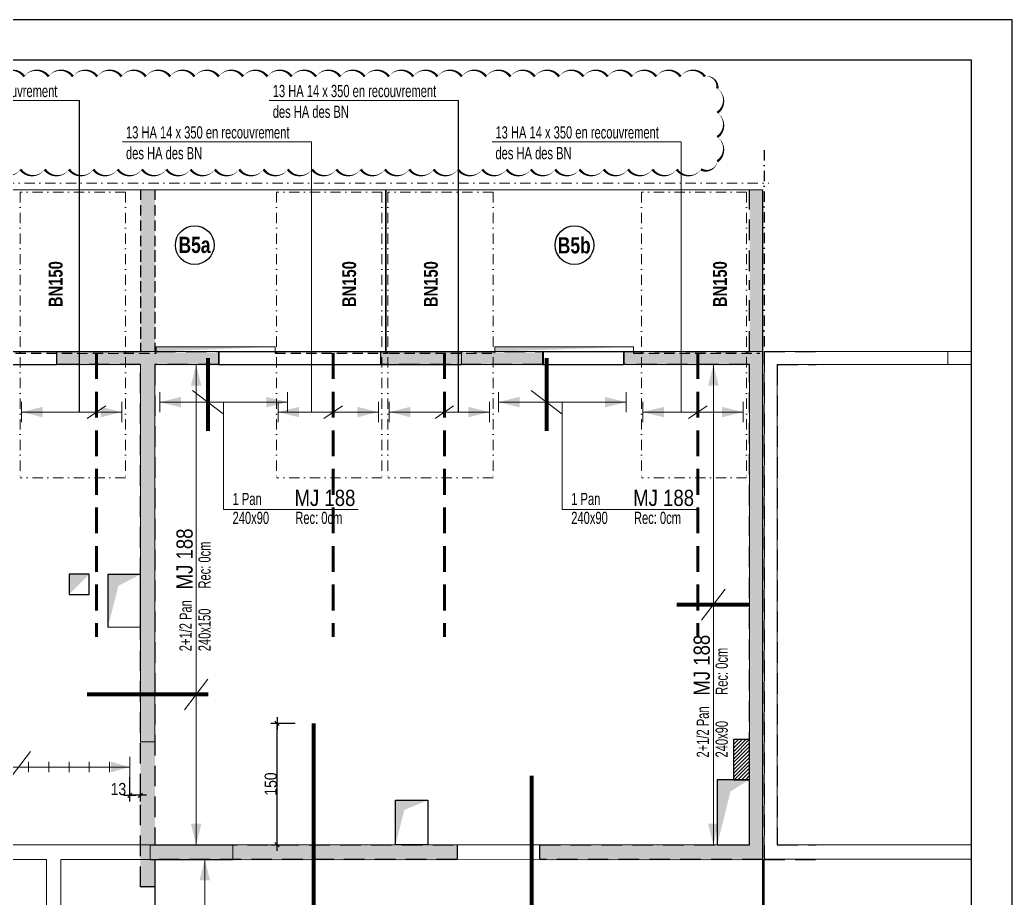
# Model space of a CAD drawing. Header units: millimetres. Extents: x 12821 to 19311, y -3644 to -409.
# Drawn here: x 18086 to 19311, y -1494 to -409 of the extents above; entities that cross this region are included whole.
import ezdxf
from ezdxf.enums import TextEntityAlignment as Align

# ---------------------------------------------------------------- set-up
doc = ezdxf.new("R2010")
doc.units = ezdxf.units.MM
for name, pattern in [('CACHE', [9.525, 6.35, -3.175]), ('CACHEX2', [19.05, 12.7, -6.35]), ('TIRETPT2', [12.7, 6.35, -3.175, 0, -3.175]), ('TIRETPTX2', [50.8, 25.4, -12.7, 0, -12.7])]:
    doc.linetypes.add(name, pattern=pattern)
for name, color, linetype in [('01-Cad  2', 1, 'Continuous'), ('01_ARMA_INF', 50, 'Continuous'), ('01_cote_gen', 4, 'Continuous'), ('01_linteaux', 2, 'Continuous'), ('01_murs_sup', 2, 'CACHEX2'), ('01_resv', 32, 'Continuous'), ('01_texte', 230, 'Continuous'), ('AA_COTES', 2, 'Continuous')]:
    doc.layers.add(name, color=color, linetype=linetype)
doc.layers.add('01_murs_coup', color=5, linetype='Continuous', lineweight=60)
doc.layers.add('01_tram_axes', color=2, linetype='TIRETPTX2', lineweight=9)
doc.styles.add('impact', font='impact.ttf')
doc.styles.add('PATIO', font='ARIALN.TTF')
doc.styles.add('STYLE2', font='ARIALN.TTF')
doc.dimstyles.new('JB50', dxfattribs={"dimscale": 0.1, "dimtxt": 150, "dimasz": 15, "dimexe": 0.1, "dimexo": 0.1, "dimgap": 0.09, "dimtad": 1, "dimdec": 1, "dimdsep": 46, "dimtxsty": 'STYLE2', "dimblk1": 'BOND_G', "dimblk2": 'BOND_D', "dimsah": 1, "dimcen": 1.5, "dimdle": 0.01, "dimse1": 1, "dimse2": 1, "dimclrd": 4, "dimclre": 2, "dimclrt": 6, "dimazin": 2, "dimtfac": 2.333333, "dimtdec": 1, "dimtix": 1, "dimtmove": 2, "dimatfit": 3, "dimldrblk": 'BOND_G', "dimfxl": 1, "dimtolj": 1, "dimtzin": 0, "dimarcsym": 0})

# ---------------------------------------------------------------- blocks, each defined once
blk = doc.blocks.new('BOND_G')
at = {"layer": 'AA_COTES', "color": 0}
for p, q in [((0, -5), (0, 15)), ((5, 0), (-5, 0)), ((1.77, 1.77), (-1.77, -1.77))]:
    blk.add_line(p, q, dxfattribs=at)
blk = doc.blocks.new('BOND_D')
at = {"layer": 'AA_COTES', "color": 0}
for p, q in [((5, 0), (-5, 0)), ((-1.77, -1.77), (1.77, 1.77)), ((0, 5), (0, -15))]:
    blk.add_line(p, q, dxfattribs=at)
blk = doc.blocks.new('*D1596')
at = {"layer": '01_cote_gen', "color": 4, "lineweight": -2, "transparency": 16777216}
blk.add_line((18403.4, -1426.6), (18403.4, -1279.6), dxfattribs=at)
at = {"layer": 'Defpoints', "color": 0, "transparency": 16777216}
for p in [(18403.4, -1278.1), (18448.4, -1278.1), (18448.4, -1428.1)]:
    blk.add_point(p, dxfattribs=at)
at = {"layer": '01_cote_gen', "color": 4, "lineweight": -2, "transparency": 16777216, "xscale": 1.5, "yscale": 1.5, "zscale": 1.5}
for name, p, rotation in [('BOND_D', (18403.4, -1278.1), 90), ('BOND_G', (18403.4, -1428.1), 270)]:
    blk.add_blockref(name, p, dxfattribs=dict(at, rotation=rotation))
at = {"layer": '01_cote_gen', "color": 6, "transparency": 16777216, "insert": (18395.7, -1353.1), "char_height": 15, "attachment_point": 5, "rotation": 90, "style": 'STYLE2'}
blk.add_mtext('\\A1;150', dxfattribs=at)
blk = doc.blocks.new('*D1600')
at = {"layer": '01_cote_gen', "color": 4, "lineweight": -2, "transparency": 16777216}
blk.add_line((18233.2, -1367), (18223.2, -1367), dxfattribs=at)
at = {"layer": 'Defpoints', "color": 0, "transparency": 16777216}
for p in [(18234.7, -1301.2), (18221.7, -1344.6), (18221.7, -1367)]:
    blk.add_point(p, dxfattribs=at)
at = {"layer": '01_cote_gen', "color": 4, "lineweight": -2, "transparency": 16777216, "xscale": 1.5, "yscale": 1.5, "zscale": 1.5, "rotation": 180}
blk.add_blockref('BOND_D', (18221.7, -1367), dxfattribs=at)
at = {"layer": '01_cote_gen', "color": 4, "lineweight": -2, "transparency": 16777216, "xscale": 1.5, "yscale": 1.5, "zscale": 1.5}
blk.add_blockref('BOND_G', (18234.7, -1367), dxfattribs=at)
at = {"layer": '01_cote_gen', "color": 6, "transparency": 16777216, "insert": (18207.6, -1359.4), "char_height": 15, "attachment_point": 5, "style": 'STYLE2'}
blk.add_mtext('\\A1;13', dxfattribs=at)

msp = doc.modelspace()

# ---------------------------------------------------------------- hatches: boundary and pattern name
at = {"layer": '01_murs_sup'}
h = msp.add_hatch(dxfattribs=at)
h.set_pattern_fill('DASH', color=256, scale=2.5, angle=135)
h.set_pattern_definition([(135, (163.401, 21785.503), (-11.2253202, 9e-16), [7.9375, -7.9375])])
h.paths.add_polyline_path([(18731.68, -820.17), (18531.68, -820.17), (18531.68, -836.17), (18731.68, -836.17)])
h.paths.add_polyline_path([(18646.68, -1610.16), (18661.68, -1610.16), (18661.68, -1592.16), (18563.68, -1592.16), (18563.68, -1610.16), (18626.68, -1610.16), (18626.68, -1773.16), (18401.68, -1773.16), (18401.68, -1610.16), (18461.68, -1610.16), (18461.68, -1592.16), (18381.68, -1592.16), (18381.68, -2013.15), (18607.64, -2013.15), (18607.64, -2178.15), (18382.68, -2178.15), (18382.68, -2362.15), (18400.68, -2362.15), (18400.68, -2198.15), (18627.64, -2198.15), (18627.64, -1970.16), (18986.68, -1970.16), (18986.68, -2243.17), (19002.68, -2243.17), (19002.68, -1592.16), (18763.68, -1592.16), (18763.68, -1610.16), (18986.68, -1610.16), (18986.68, -1950.16), (18646.68, -1950.16)])
h.paths.add_polyline_path([(18626.68, -1793.16), (18626.68, -1883.16), (18401.68, -1883.16), (18401.68, -1793.16)], flags=16)
h.paths.add_polyline_path([(18626.68, -1903.16), (18626.68, -1950.16), (18607.64, -1950.16), (18607.64, -1993.15), (18401.68, -1993.15), (18401.68, -1903.16)], flags=16)
h.paths.add_polyline_path([(18400.68, -2464.15), (18382.68, -2464.15), (18382.68, -2664.18), (18377.68, -2664.18), (18377.68, -2682.18), (18382.68, -2682.18), (18382.68, -3073.16), (18151.68, -3073.16), (18151.68, -3091.16), (18382.68, -3091.16), (18382.68, -3249.17), (18622.68, -3249.17), (18622.68, -3513.17), (17997.68, -3513.17), (17997.68, -3233.17), (17959.68, -3233.17), (17959.68, -3249.17), (17981.68, -3249.17), (17981.68, -3513.17), (17920.68, -3513.17), (17920.68, -3529.17), (18700.68, -3529.17), (18700.68, -3513.17), (18638.68, -3513.17), (18638.68, -3249.17), (18656.68, -3249.17), (18656.68, -3233.17), (18400.68, -3233.17)])
h.paths.add_polyline_path([(19002.68, -2343.17), (18986.68, -2343.17), (18986.68, -2587.17), (19002.68, -2587.17)])
h.paths.add_polyline_path([(19002.68, -2687.17), (18986.68, -2687.17), (18986.68, -2887.17), (19002.68, -2887.17)])
h.paths.add_polyline_path([(19002.68, -2987.17), (18986.68, -2987.17), (18986.68, -3233.17), (18956.68, -3233.17), (18956.68, -3249.17), (19002.68, -3249.17)])
h.paths.add_polyline_path([(18275.68, -2664.18), (18252.68, -2664.18), (18252.68, -2173.17), (18234.68, -2173.17), (18234.71, -2459.18), (17634.71, -2459.18), (17634.68, -2397.17), (17618.68, -2397.17), (17618.68, -2787.2), (17634.68, -2787.2), (17634.71, -2477.18), (18234.71, -2477.18), (18234.68, -2682.18), (18275.68, -2682.18)])
h.paths.add_polyline_path([(17634.68, -1892.17), (17618.68, -1892.17), (17618.68, -2197.17), (17634.68, -2197.17)])
h.paths.add_polyline_path([(18252.68, -1583.18), (18234.68, -1583.18), (18234.68, -1647.17), (17634.68, -1647.17), (17634.68, -1392.17), (17618.68, -1392.17), (17618.68, -1792.17), (17634.68, -1792.17), (17634.68, -1665.17), (18234.68, -1665.17), (18234.68, -2071.17), (18252.68, -2071.17)])
h.paths.add_polyline_path([(17634.68, -1192.17), (17618.68, -1192.17), (17618.68, -1292.17), (17634.68, -1292.17)])
h.paths.add_polyline_path([(17634.68, -836.17), (17731.68, -836.17), (17731.68, -820.17), (17618.68, -820.17), (17618.68, -1092.17), (17634.68, -1092.17)])
h.paths.add_polyline_path([(18031.68, -820.17), (17931.68, -820.17), (17931.68, -836.17), (18031.68, -836.17)])
h.paths.add_polyline_path([(17634.68, -2788.17), (17618.68, -2788.17), (17618.68, -2993.17), (17634.68, -2993.17)])
h.paths.add_polyline_path([(17634.66, -2992.2), (17634.66, -3092.2), (17618.68, -3092.2), (17618.68, -3249.17), (17659.68, -3249.17), (17659.68, -3233.17), (17634.68, -3233.17), (17634.68, -2992.2)])
h.paths.add_polyline_path([(18252.68, -620.15), (18252.68, -619.18), (18234.68, -619.18), (18234.68, -820.17), (18131.68, -820.17), (18131.68, -836.17), (18234.68, -836.17), (18234.68, -1481.18), (18252.68, -1481.18), (18252.68, -1447.18), (18625.68, -1447.18), (18625.68, -1429.15), (18252.68, -1429.18), (18252.68, -836.17), (18331.68, -836.17), (18331.68, -820.17), (18252.68, -820.17), (18252.68, -620.15)])
h.paths.add_polyline_path([(19002.68, -620.15), (19002.68, -619.18), (18986.68, -619.18), (18986.68, -820.17), (18831.68, -820.17), (18831.68, -836.17), (18986.68, -836.17), (18986.68, -1429.17), (18727.68, -1429.17), (18727.68, -1447.17), (19002.68, -1447.16), (19002.68, -620.15)])
h.paths.add_polyline_path([(18986.68, -643.85), (18986.68, -643.85), (18986.68, -620.15), (18986.68, -620.15)], flags=16)
h = msp.add_hatch(dxfattribs=at)
h.set_pattern_fill('DASH', color=256, scale=2.5, angle=135)
h.set_pattern_definition([(135, (163.401, 21785.503), (-11.2253202, 9e-16), [7.9375, -7.9375])])
h.paths.add_polyline_path([(18731.68, -820.17), (18531.68, -820.17), (18531.68, -836.17), (18731.68, -836.17)])
h.paths.add_polyline_path([(18646.68, -1610.16), (18661.68, -1610.16), (18661.68, -1592.16), (18563.68, -1592.16), (18563.68, -1610.16), (18626.68, -1610.16), (18626.68, -1773.16), (18401.68, -1773.16), (18401.68, -1610.16), (18461.68, -1610.16), (18461.68, -1592.16), (18381.68, -1592.16), (18381.68, -2013.15), (18607.64, -2013.15), (18607.64, -2178.15), (18382.68, -2178.15), (18382.68, -2362.15), (18400.68, -2362.15), (18400.68, -2198.15), (18627.64, -2198.15), (18627.64, -1970.16), (18986.68, -1970.16), (18986.68, -2243.17), (19002.68, -2243.17), (19002.68, -1592.16), (18763.68, -1592.16), (18763.68, -1610.16), (18986.68, -1610.16), (18986.68, -1950.16), (18646.68, -1950.16)])
h.paths.add_polyline_path([(18626.68, -1793.16), (18626.68, -1883.16), (18401.68, -1883.16), (18401.68, -1793.16)], flags=16)
h.paths.add_polyline_path([(18626.68, -1903.16), (18626.68, -1950.16), (18607.64, -1950.16), (18607.64, -1993.15), (18401.68, -1993.15), (18401.68, -1903.16)], flags=16)
h.paths.add_polyline_path([(18400.68, -2464.15), (18382.68, -2464.15), (18382.68, -2664.18), (18377.68, -2664.18), (18377.68, -2682.18), (18382.68, -2682.18), (18382.68, -3073.16), (18151.68, -3073.16), (18151.68, -3091.16), (18382.68, -3091.16), (18382.68, -3249.17), (18622.68, -3249.17), (18622.68, -3513.17), (17997.68, -3513.17), (17997.68, -3233.17), (17959.68, -3233.17), (17959.68, -3249.17), (17981.68, -3249.17), (17981.68, -3513.17), (17920.68, -3513.17), (17920.68, -3529.17), (18700.68, -3529.17), (18700.68, -3513.17), (18638.68, -3513.17), (18638.68, -3249.17), (18656.68, -3249.17), (18656.68, -3233.17), (18400.68, -3233.17)])
h.paths.add_polyline_path([(19002.68, -2343.17), (18986.68, -2343.17), (18986.68, -2587.17), (19002.68, -2587.17)])
h.paths.add_polyline_path([(19002.68, -2687.17), (18986.68, -2687.17), (18986.68, -2887.17), (19002.68, -2887.17)])
h.paths.add_polyline_path([(19002.68, -2987.17), (18986.68, -2987.17), (18986.68, -3233.17), (18956.68, -3233.17), (18956.68, -3249.17), (19002.68, -3249.17)])
h.paths.add_polyline_path([(18275.68, -2664.18), (18252.68, -2664.18), (18252.68, -2173.17), (18234.68, -2173.17), (18234.71, -2459.18), (17634.71, -2459.18), (17634.68, -2397.17), (17618.68, -2397.17), (17618.68, -2787.2), (17634.68, -2787.2), (17634.71, -2477.18), (18234.71, -2477.18), (18234.68, -2682.18), (18275.68, -2682.18)])
h.paths.add_polyline_path([(17634.68, -1892.17), (17618.68, -1892.17), (17618.68, -2197.17), (17634.68, -2197.17)])
h.paths.add_polyline_path([(18252.68, -1583.18), (18234.68, -1583.18), (18234.68, -1647.17), (17634.68, -1647.17), (17634.68, -1392.17), (17618.68, -1392.17), (17618.68, -1792.17), (17634.68, -1792.17), (17634.68, -1665.17), (18234.68, -1665.17), (18234.68, -2071.17), (18252.68, -2071.17)])
h.paths.add_polyline_path([(17634.68, -1192.17), (17618.68, -1192.17), (17618.68, -1292.17), (17634.68, -1292.17)])
h.paths.add_polyline_path([(17634.68, -836.17), (17731.68, -836.17), (17731.68, -820.17), (17618.68, -820.17), (17618.68, -1092.17), (17634.68, -1092.17)])
h.paths.add_polyline_path([(18031.68, -820.17), (17931.68, -820.17), (17931.68, -836.17), (18031.68, -836.17)])
h.paths.add_polyline_path([(17634.68, -2788.17), (17618.68, -2788.17), (17618.68, -2993.17), (17634.68, -2993.17)])
h.paths.add_polyline_path([(17634.66, -2992.2), (17634.66, -3092.2), (17618.68, -3092.2), (17618.68, -3249.17), (17659.68, -3249.17), (17659.68, -3233.17), (17634.68, -3233.17), (17634.68, -2992.2)])
h.paths.add_polyline_path([(18252.68, -693.85), (18234.68, -693.85), (18234.68, -820.17), (18131.68, -820.17), (18131.68, -836.17), (18234.68, -836.17), (18234.68, -1481.18), (18252.68, -1481.18), (18252.68, -1447.18), (18625.68, -1447.18), (18625.68, -1429.15), (18252.68, -1429.18), (18252.68, -836.17), (18331.68, -836.17), (18331.68, -820.17), (18252.68, -820.17), (18252.68, -620.15), (18252.68, -620.15)])
h.paths.add_polyline_path([(18986.68, -643.85), (19002.68, -643.85), (19002.68, -693.85), (18986.68, -693.85)])
h.paths.add_polyline_path([(19002.68, -620.15), (19002.68, -643.85), (18986.68, -643.85), (18986.68, -620.15), (18986.68, -620.15), (18986.68, -820.17), (18831.68, -820.17), (18831.68, -836.17), (18986.68, -836.17), (18986.68, -1429.17), (18727.68, -1429.17), (18727.68, -1447.17), (19002.68, -1447.16), (19002.68, -620.15)])

# ---------------------------------------------------------------- linework, layer by layer
at = {"layer": '01-Cad  2'}
for p, q in [((19310.7, -409.44), (12820.7, -409.44)), ((19310.7, -3643.85), (19310.7, -409.44)), ((19260.7, -459.44), (12870.7, -459.44)), ((19260.7, -3593.85), (19260.7, -459.44))]:
    msp.add_line(p, q, dxfattribs=at)
at = {"layer": '01_ARMA_INF', "linetype": 'CACHE', "lineweight": 0, "ltscale": 4, "const_width": 5, "flags": 128}
for points in [[(18318.06, -827.04), (18318.06, -917.04)], [(18736.06, -827.04), (18736.06, -917.04)], [(18896.68, -1131.7), (18986.68, -1131.7)], [(18168.68, -1242.5), (18318.68, -1242.5)], [(18448.42, -1728.13), (18448.42, -1278.13)], [(18717.68, -1742.64), (18717.68, -1342.64)]]:
    msp.add_lwpolyline(points, dxfattribs=at)
at = {"layer": '01_cote_gen', "color": 2, "linetype": 'TIRETPT2', "ltscale": 2}
msp.add_line((19004.68, -570.44), (19004.68, -817.18), dxfattribs=at)
at = {"layer": '01_linteaux', "lineweight": 0}
for p, q in [((18077.16, -619.18), (18537.16, -619.18)), ((18537.16, -619.18), (18537.16, -821.15)), ((18538.16, -619.18), (18538.16, -821.15)), ((18538.16, -619.18), (19002.68, -619.18)), ((18254.16, -813.18), (18254.16, -821.18)), ((18254.16, -813.18), (18401.16, -813.18)), ((18401.16, -813.18), (18401.16, -821.18)), ((18672.16, -813.18), (18843.16, -813.18)), ((18672.16, -813.18), (18672.16, -821.18)), ((18843.16, -821.18), (18843.16, -813.18)), ((19231.23, -819.18), (19260.7, -819.18)), ((19231.23, -835.18), (19260.7, -835.18))]:
    msp.add_line(p, q, dxfattribs=at)
at = {"layer": '01_linteaux'}
for p, q in [((19002.68, -619.18), (19002.68, -819.18)), ((18031.13, -819.18), (18131.13, -819.18)), ((18331.13, -819.18), (18631.13, -819.18)), ((18731.18, -819.18), (18831.18, -819.18)), ((18031.13, -835.18), (18131.13, -835.18)), ((18331.13, -835.18), (18631.13, -835.18)), ((18731.18, -835.18), (18831.18, -835.18)), ((18246.68, -1428.15), (18348.68, -1428.14)), ((18246.68, -1446.15), (18348.68, -1446.14)), ((18252.68, -1446.21), (18252.68, -1591.17)), ((19002.68, -1446.1), (19002.68, -1591.17)), ((19004.68, -1576.21), (19004.68, -1446.1))]:
    msp.add_line(p, q, dxfattribs=at)
at = {"layer": '01_linteaux', "lineweight": 0}
for points in [[(18254.16, -819.2), (18254.16, -813.18), (18401.16, -813.18)], [(18672.16, -819.18), (18672.16, -813.18), (18843.16, -813.18)]]:
    msp.add_solid(points, dxfattribs=at)
at = {"layer": '01_murs_coup', "linetype": 'Continuous', "lineweight": 18}
for p, q in [((18331.13, -819.18), (18131.13, -819.18)), ((18131.13, -819.18), (18131.13, -835.18)), ((18331.13, -819.18), (18331.13, -835.18)), ((18731.18, -819.18), (18631.13, -819.18)), ((18631.13, -819.18), (18631.13, -835.18)), ((18731.18, -819.18), (18731.18, -835.18)), ((19002.68, -819.18), (18831.18, -819.18)), ((18831.18, -819.18), (18831.18, -835.18)), ((19002.68, -1446.1), (19002.68, -819.18)), ((19004.68, -819.18), (19004.68, -1446.1)), ((19231.23, -819.18), (19004.68, -819.18)), ((19231.23, -819.18), (19231.23, -835.18)), ((18234.68, -835.18), (18131.13, -835.18)), ((18234.68, -835.18), (18234.68, -1301.18)), ((18331.13, -835.18), (18252.68, -835.18)), ((18252.68, -1301.18), (18252.68, -835.18)), ((18731.18, -835.18), (18631.13, -835.18)), ((18986.68, -835.18), (18831.18, -835.18)), ((18986.68, -1428.1), (18986.68, -835.18)), ((19020.68, -835.18), (19020.68, -1428.1)), ((19231.23, -835.18), (19020.68, -835.18)), ((18234.68, -1301.18), (18252.68, -1301.18)), ((17634.68, -1428.19), (18246.68, -1428.15)), ((18246.68, -1428.15), (18246.68, -1446.15)), ((18348.68, -1428.14), (18986.68, -1428.1)), ((18348.68, -1446.14), (18348.68, -1428.14)), ((19020.68, -1428.1), (19260.7, -1428.1)), ((17615.16, -1446.19), (18118.68, -1446.16)), ((18118.68, -1446.16), (18118.68, -1609.17)), ((18136.68, -1446.16), (18246.68, -1446.15)), ((18136.68, -1446.16), (18136.68, -1591.17)), ((19002.68, -1446.1), (18348.68, -1446.14)), ((19004.68, -1446.1), (19260.7, -1446.1))]:
    msp.add_line(p, q, dxfattribs=at)
at = {"layer": '01_murs_coup', "linetype": 'CACHE', "ltscale": 5}
for p, q in [((18180.58, -821.18), (18180.58, -1171.18)), ((18472.75, -821.18), (18472.75, -1171.18)), ((18609.93, -821.18), (18609.93, -1171.18)), ((18922.86, -821.18), (18922.86, -1171.18))]:
    msp.add_line(p, q, dxfattribs=at)
at = {"layer": '01_murs_sup'}
for p, q in [((18234.68, -619.18), (18234.68, -819.18)), ((18252.68, -619.18), (18252.68, -819.18)), ((18234.68, -693.85), (18234.68, -819.18)), ((18252.68, -693.85), (18252.68, -819.18)), ((18080.68, -821.18), (18254.16, -821.18)), ((18080.68, -821.18), (18254.16, -821.18)), ((18401.16, -821.18), (18537.16, -821.18)), ((18401.16, -821.18), (18537.16, -821.18)), ((18538.16, -821.18), (18540.68, -821.18)), ((18538.16, -821.18), (18540.68, -821.18)), ((18541.68, -821.18), (18672.16, -821.18)), ((18541.68, -821.18), (18672.16, -821.18)), ((18843.16, -821.18), (18999.16, -821.18)), ((18843.16, -821.18), (18999.16, -821.18))]:
    msp.add_line(p, q, dxfattribs=at)
at = {"layer": '01_murs_sup', "ltscale": 2}
for p, q in [((18986.68, -719.68), (18986.68, -619.18)), ((19002.68, -619.18), (19002.68, -1446.18)), ((19002.68, -693.85), (19002.68, -1446.18)), ((18986.68, -819.2), (18986.68, -730.91)), ((18131.68, -819.2), (18234.68, -819.2)), ((18131.68, -835.2), (18131.68, -819.2)), ((18131.68, -819.2), (18234.68, -819.2)), ((18131.68, -835.2), (18131.68, -819.2)), ((18252.68, -819.2), (18331.68, -819.2)), ((18252.68, -819.2), (18331.68, -819.2)), ((18331.68, -819.2), (18331.68, -835.2)), ((18331.68, -819.2), (18331.68, -835.2)), ((18531.68, -819.2), (18731.68, -819.2)), ((18531.68, -835.2), (18531.68, -819.2)), ((18531.68, -819.2), (18731.68, -819.2)), ((18531.68, -835.2), (18531.68, -819.2)), ((18731.68, -819.2), (18731.68, -835.2)), ((18731.68, -819.2), (18731.68, -835.2)), ((18831.68, -835.2), (18831.68, -819.2)), ((18831.68, -819.2), (18986.68, -819.2)), ((18831.68, -835.2), (18831.68, -819.2)), ((18831.68, -819.2), (18986.68, -819.2)), ((19004.68, -819.2), (19004.68, -1446.2)), ((19004.68, -819.2), (19068.6, -819.2)), ((19004.68, -819.2), (19004.68, -1446.2)), ((19004.68, -819.2), (19068.6, -819.2)), ((18234.68, -835.2), (18131.68, -835.2)), ((18234.68, -835.2), (18131.68, -835.2)), ((18234.68, -1480.21), (18234.68, -835.2)), ((18234.68, -1480.21), (18234.68, -835.2)), ((18331.68, -835.2), (18252.68, -835.2)), ((18252.68, -835.2), (18252.68, -1428.2)), ((18331.68, -835.2), (18252.68, -835.2)), ((18252.68, -835.2), (18252.68, -1428.2)), ((18731.68, -835.2), (18531.68, -835.2)), ((18731.68, -835.2), (18531.68, -835.2)), ((18986.68, -835.2), (18831.68, -835.2)), ((18986.68, -835.2), (18831.68, -835.2)), ((18986.68, -1428.2), (18986.68, -835.2)), ((18986.68, -1428.2), (18986.68, -835.2)), ((19020.68, -835.2), (19020.68, -1428.2)), ((19020.68, -835.2), (19068.6, -835.2)), ((19020.68, -835.2), (19020.68, -1428.2)), ((19020.68, -835.2), (19068.6, -835.2)), ((18252.68, -1428.2), (18625.68, -1428.18)), ((18252.68, -1428.2), (18625.68, -1428.18)), ((18625.68, -1428.21), (18625.68, -1446.21)), ((18625.68, -1428.21), (18625.68, -1446.21)), ((18727.68, -1446.2), (18727.68, -1428.2)), ((18727.68, -1428.2), (18986.68, -1428.2)), ((18727.68, -1446.2), (18727.68, -1428.2)), ((18727.68, -1428.2), (18986.68, -1428.2)), ((19020.68, -1428.2), (19068.6, -1428.2)), ((19020.68, -1428.2), (19068.6, -1428.2)), ((18252.68, -1446.21), (18252.68, -1480.21)), ((18625.68, -1446.21), (18252.68, -1446.21)), ((18252.68, -1446.21), (18252.68, -1480.21)), ((18625.68, -1446.21), (18252.68, -1446.21)), ((19002.68, -1446.18), (18727.68, -1446.2)), ((19002.68, -1446.18), (18727.68, -1446.2)), ((19004.68, -1446.2), (19068.6, -1446.2)), ((19004.68, -1446.2), (19068.6, -1446.2)), ((18252.68, -1480.21), (18234.68, -1480.21)), ((18252.68, -1480.21), (18234.68, -1480.21))]:
    msp.add_line(p, q, dxfattribs=at)
at = {"layer": '01_resv'}
for p, q in [((18171.69, -1094.15), (18146.69, -1094.15)), ((18146.69, -1094.15), (18146.69, -1119.15)), ((18171.69, -1119.15), (18171.69, -1094.15)), ((18234.95, -1094.24), (18194.65, -1094.24)), ((18194.65, -1094.24), (18194.65, -1159.24)), ((18234.68, -1159.14), (18234.95, -1094.24)), ((18146.69, -1119.15), (18146.69, -1119.15)), ((18146.69, -1119.15), (18159.19, -1119.15)), ((18146.69, -1119.15), (18171.69, -1119.15)), ((18159.19, -1119.15), (18171.69, -1119.15)), ((18194.65, -1159.24), (18234.68, -1159.14)), ((18986.7, -1298.14), (18966.7, -1298.14)), ((18966.7, -1298.14), (18966.7, -1348.14)), ((18986.68, -1348.14), (18986.7, -1298.14)), ((18986.68, -1348.14), (18946.66, -1348.14)), ((18946.66, -1348.14), (18946.66, -1428.1)), ((18986.68, -1348.14), (18946.66, -1348.14)), ((18966.7, -1348.14), (18986.68, -1348.15)), ((18986.64, -1428.1), (18986.68, -1348.14)), ((18549.64, -1373.08), (18589.64, -1373.08)), ((18549.64, -1428.14), (18549.64, -1373.08)), ((18589.64, -1373.08), (18589.64, -1428.11)), ((18589.64, -1428.11), (18549.64, -1428.14)), ((18946.66, -1428.1), (18986.64, -1428.1))]:
    msp.add_line(p, q, dxfattribs=at)
at = {"layer": '01_resv', "linetype": 'Continuous'}
for p, q in [((18966.7, -1299.76), (18968.33, -1298.14)), ((18966.7, -1304.25), (18972.82, -1298.14)), ((18966.7, -1308.74), (18977.31, -1298.14)), ((18966.7, -1313.23), (18981.8, -1298.14)), ((18966.7, -1317.72), (18986.29, -1298.14)), ((18966.7, -1322.21), (18986.7, -1302.21)), ((18966.7, -1326.7), (18986.7, -1306.71)), ((18966.7, -1331.19), (18986.7, -1311.2)), ((18966.7, -1335.68), (18986.7, -1315.69)), ((18966.7, -1340.17), (18986.69, -1320.18)), ((18966.7, -1344.66), (18986.69, -1324.68)), ((18967.72, -1348.14), (18986.69, -1329.17)), ((18972.21, -1348.14), (18986.69, -1333.66)), ((18976.69, -1348.14), (18986.68, -1338.15)), ((18981.18, -1348.15), (18986.68, -1342.65)), ((18985.67, -1348.15), (18986.68, -1347.14))]:
    msp.add_line(p, q, dxfattribs=at)
at = {"layer": '01_resv'}
for points in [[(18146.69, -1119.15), (18146.69, -1094.15), (18171.69, -1094.15)], [(18194.65, -1159.24), (18194.65, -1094.24), (18207.6, -1108.42)], [(18194.65, -1094.24), (18234.95, -1094.24), (18207.6, -1108.42)], [(18946.66, -1428.1), (18946.66, -1348.14), (18963.23, -1362.05)], [(18946.66, -1348.14), (18985.67, -1348.15), (18963.23, -1362.05)], [(18549.64, -1428.14), (18549.64, -1373.08), (18560.45, -1385.14)], [(18549.64, -1373.08), (18589.64, -1373.08), (18560.45, -1385.14)]]:
    msp.add_solid(points, dxfattribs=at)
at = {"layer": '01_texte', "ltscale": 5}
for p, q in [((17926.33, -508.49), (18159.7, -509.1)), ((18159.7, -893.82), (18159.7, -509.1)), ((18393.84, -508.49), (18627.21, -509.1)), ((18627.21, -893.82), (18627.21, -509.1)), ((18212.72, -559.59), (18446.09, -560.19)), ((18668.72, -559.59), (18902.08, -560.19))]:
    msp.add_line(p, q, dxfattribs=at)
at = {"layer": '01_texte', "linetype": 'Continuous', "lineweight": 0}
for p, q in [((18446.09, -893.82), (18446.09, -560.19)), ((18902.08, -893.82), (18902.08, -560.19)), ((18291.07, -835.2), (18316.03, -835.2)), ((18303.55, -1428.2), (18303.55, -835.2)), ((18929.41, -835.2), (18954.37, -835.2)), ((18941.89, -1428.11), (18941.89, -835.2)), ((18258.57, -869.05), (18258.57, -894.01)), ((18299.02, -867.03), (18337.09, -896.03)), ((18416.26, -869.05), (18416.26, -894.01)), ((18676.57, -869.05), (18676.57, -894.01)), ((18717.02, -867.03), (18755.09, -896.03)), ((18834.26, -869.05), (18834.26, -894.01)), ((18087.9, -881.34), (18087.9, -906.3)), ((18211.83, -881.34), (18211.83, -906.3)), ((18258.57, -881.53), (18416.26, -881.53)), ((18337.41, -881.53), (18337.41, -1014.09)), ((18404.58, -881.34), (18404.58, -906.3)), ((18528.51, -881.34), (18528.51, -906.3)), ((18541.76, -881.34), (18541.76, -906.3)), ((18665.69, -881.34), (18665.69, -906.3)), ((18676.57, -881.53), (18834.26, -881.53)), ((18755.41, -881.53), (18755.41, -1014.09)), ((18854.69, -881.34), (18854.69, -906.3)), ((18978.62, -881.34), (18978.62, -906.3)), ((18087.9, -893.82), (18211.83, -893.82)), ((18169.12, -901.57), (18192.03, -886.07)), ((18404.58, -893.82), (18528.51, -893.82)), ((18461.3, -901.57), (18484.21, -886.07)), ((18541.76, -893.82), (18665.69, -893.82)), ((18598.47, -901.57), (18621.38, -886.07)), ((18854.69, -893.82), (18978.62, -893.82)), ((18911.41, -901.57), (18934.32, -886.07)), ((18337.41, -1014.09), (18503.69, -1014.09)), ((18755.41, -1014.09), (18921.69, -1014.09)), ((18927.38, -1150.74), (18956.39, -1112.67)), ((18289.04, -1261.54), (18318.05, -1223.47)), ((18070.06, -1351.12), (18099.07, -1313.05)), ((18221.65, -1319.61), (18221.65, -1344.57)), ((17646.63, -1332.09), (18221.65, -1332.09)), ((18096.65, -1325.85), (18096.65, -1338.33)), ((18121.65, -1325.85), (18121.65, -1338.33)), ((18146.65, -1325.85), (18146.65, -1338.33)), ((18171.65, -1325.85), (18171.65, -1338.33)), ((18196.65, -1325.85), (18196.65, -1338.33)), ((18291.07, -1428.2), (18316.03, -1428.2)), ((18929.41, -1428.11), (18954.37, -1428.11)), ((18301.7, -1446.15), (18326.66, -1446.15)), ((18314.18, -3388.18), (18314.18, -1446.15))]:
    msp.add_line(p, q, dxfattribs=at)
msp.add_lwpolyline([(18061.46, -479.48, 0, 3, -0.5205671), (18091.46, -479.48, 0, 3, -0.5205671), (18121.46, -479.48, 0, 3, -0.5205671), (18151.46, -479.48, 0, 3, -0.5205671), (18181.46, -479.48, 0, 3, -0.5205671), (18211.46, -479.48, 0, 3, -0.5205671), (18241.46, -479.48, 0, 3, -0.5205671), (18271.46, -479.48, 0, 3, -0.5205671), (18301.46, -479.48, 0, 3, -0.5205671), (18331.46, -479.48, 0, 3, -0.5205671), (18361.46, -479.48, 0, 3, -0.5205671), (18391.46, -479.48, 0, 3, -0.5205671), (18421.46, -479.48, 0, 3, -0.5205671), (18451.46, -479.48, 0, 3, -0.5205671), (18481.46, -479.48, 0, 3, -0.5205671), (18511.46, -479.48, 0, 3, -0.5205671), (18541.46, -479.48, 0, 3, -0.5205671), (18571.46, -479.48, 0, 3, -0.5205671), (18601.46, -479.48, 0, 3, -0.5205671), (18631.46, -479.48, 0, 3, -0.5205671), (18661.46, -479.48, 0, 3, -0.5205671), (18691.46, -479.48, 0, 3, -0.5205671), (18721.46, -479.48, 0, 3, -0.5205671), (18751.46, -479.48, 0, 3, -0.5205671), (18781.46, -479.48, 0, 3, -0.5205671), (18811.46, -479.48, 0, 3, -0.5205671), (18841.46, -479.48, 0, 3, -0.5205671), (18871.46, -479.48, 0, 3, -0.5205671), (18901.46, -479.48, 0, 3, -0.5205671), (18931.46, -479.48, 0, 3, -0.5205671), (18946.75, -494.19, 0, 3, -0.5205671), (18946.75, -524.19, 0, 3, -0.5205671), (18946.75, -554.19, 0, 3, -0.5205671), (18946.75, -584.19, 0, 3, -0.5205671), (18926.67, -594.1, 0, 3, -0.5205671), (18896.67, -594.1, 0, 3, -0.5205671), (18866.67, -594.1, 0, 3, -0.5205671), (18836.67, -594.1, 0, 3, -0.5205671), (18806.67, -594.1, 0, 3, -0.5205671), (18776.67, -594.1, 0, 3, -0.5205671), (18746.67, -594.1, 0, 3, -0.5205671), (18716.67, -594.1, 0, 3, -0.5205671), (18686.67, -594.1, 0, 3, -0.5205671), (18656.67, -594.1, 0, 3, -0.5205671), (18626.67, -594.1, 0, 3, -0.5205671), (18596.67, -594.1, 0, 3, -0.5205671), (18566.67, -594.1, 0, 3, -0.5205671), (18536.67, -594.1, 0, 3, -0.5205671), (18506.67, -594.1, 0, 3, -0.5205671), (18476.67, -594.1, 0, 3, -0.5205671), (18446.67, -594.1, 0, 3, -0.5205671), (18416.67, -594.1, 0, 3, -0.5205671), (18386.67, -594.1, 0, 3, -0.5205671), (18356.67, -594.1, 0, 3, -0.5205671), (18326.67, -594.1, 0, 3, -0.5205671), (18296.67, -594.1, 0, 3, -0.5205671), (18266.67, -594.1, 0, 3, -0.5205671), (18236.67, -594.1, 0, 3, -0.5205671), (18206.67, -594.1, 0, 3, -0.5205671), (18176.67, -594.1, 0, 3, -0.5205671), (18146.67, -594.1, 0, 3, -0.5205671), (18116.67, -594.1, 0, 3, -0.5205671), (18086.67, -594.1, 0, 3, -0.5205671), (18056.67, -594.1, 0, 3, -0.5205671)], format="xyseb", dxfattribs=at)
at = {"layer": '01_texte'}
for centre in [(18301.8, -687.63), (18770.47, -687.63)]:
    msp.add_circle(centre, 23.93, dxfattribs=at)
at = {"layer": '01_texte', "linetype": 'Continuous', "lineweight": 0}
for points in [[(18303.55, -835.2), (18297.09, -861.3), (18303.55, -861.3)], [(18303.55, -835.2), (18310.01, -861.3), (18303.55, -861.3)], [(18941.89, -835.2), (18935.43, -861.3), (18941.89, -861.3)], [(18941.89, -835.2), (18948.35, -861.3), (18941.89, -861.3)], [(18258.57, -881.53), (18284.66, -875.07), (18284.66, -881.53)], [(18258.57, -881.53), (18284.66, -887.99), (18284.66, -881.53)], [(18416.26, -881.53), (18390.16, -875.07), (18390.16, -881.53)], [(18416.26, -881.53), (18390.16, -887.99), (18390.16, -881.53)], [(18676.57, -881.53), (18702.66, -875.07), (18702.66, -881.53)], [(18676.57, -881.53), (18702.66, -887.99), (18702.66, -881.53)], [(18834.26, -881.53), (18808.16, -875.07), (18808.16, -881.53)], [(18834.26, -881.53), (18808.16, -887.99), (18808.16, -881.53)], [(18087.9, -893.82), (18114, -887.36), (18114, -893.82)], [(18087.9, -893.82), (18114, -900.28), (18114, -893.82)], [(18211.83, -893.82), (18185.73, -887.36), (18185.73, -893.82)], [(18211.83, -893.82), (18185.73, -900.28), (18185.73, -893.82)], [(18404.58, -893.82), (18430.68, -887.36), (18430.68, -893.82)], [(18404.58, -893.82), (18430.68, -900.28), (18430.68, -893.82)], [(18528.51, -893.82), (18502.42, -887.36), (18502.42, -893.82)], [(18528.51, -893.82), (18502.42, -900.28), (18502.42, -893.82)], [(18541.76, -893.82), (18567.85, -887.36), (18567.85, -893.82)], [(18541.76, -893.82), (18567.85, -900.28), (18567.85, -893.82)], [(18665.69, -893.82), (18639.59, -887.36), (18639.59, -893.82)], [(18665.69, -893.82), (18639.59, -900.28), (18639.59, -893.82)], [(18854.69, -893.82), (18880.79, -887.36), (18880.79, -893.82)], [(18854.69, -893.82), (18880.79, -900.28), (18880.79, -893.82)], [(18978.62, -893.82), (18952.53, -887.36), (18952.53, -893.82)], [(18978.62, -893.82), (18952.53, -900.28), (18952.53, -893.82)], [(18221.65, -1332.09), (18198.56, -1325.63), (18198.56, -1332.09)], [(18221.65, -1332.09), (18198.56, -1338.55), (18198.56, -1332.09)], [(18303.55, -1428.2), (18297.09, -1402.1), (18303.55, -1402.1)], [(18303.55, -1428.2), (18310.01, -1402.1), (18303.55, -1402.1)], [(18941.89, -1428.11), (18935.43, -1402.01), (18941.89, -1402.01)], [(18941.89, -1428.11), (18948.35, -1402.01), (18941.89, -1402.01)], [(18314.18, -1446.15), (18307.72, -1472.24), (18314.18, -1472.24)], [(18314.18, -1446.15), (18320.64, -1472.24), (18314.18, -1472.24)]]:
    msp.add_solid(points, dxfattribs=at)
at = {"layer": '01_tram_axes', "ltscale": 0.5}
for p, q in [((17607.16, -611.15), (19010.2, -611.15)), ((18086.23, -622.15), (18086.23, -975.18)), ((18216.23, -622.15), (18086.23, -622.15)), ((18216.23, -622.15), (18216.23, -975.18)), ((18402.91, -622.15), (18402.91, -975.18)), ((18532.91, -622.15), (18402.91, -622.15)), ((18532.91, -622.15), (18532.91, -975.18)), ((18540.09, -622.15), (18540.09, -975.18)), ((18670.09, -622.15), (18540.09, -622.15)), ((18670.09, -622.15), (18670.09, -975.18)), ((18853.02, -622.15), (18853.02, -975.18)), ((18983.02, -622.15), (18853.02, -622.15)), ((18983.02, -622.15), (18983.02, -975.18)), ((18216.23, -975.18), (18086.23, -975.18)), ((18532.91, -975.18), (18402.91, -975.18)), ((18670.09, -975.18), (18540.09, -975.18)), ((18983.02, -975.18), (18853.02, -975.18))]:
    msp.add_line(p, q, dxfattribs=at)

# ---------------------------------------------------------------- texts
at = {"layer": '01_texte', "ltscale": 5, "style": 'PATIO', "width": 0.8}
for s, p in [('13 HA 14 x 350 en recouvrement', (17930.56, -504.83)), ('13 HA 14 x 350 en recouvrement', (18398.08, -504.83)), ('des HA des BN', (18398.08, -530.48)), ('13 HA 14 x 350 en recouvrement', (18216.96, -555.93)), ('13 HA 14 x 350 en recouvrement', (18672.95, -555.93)), ('des HA des BN', (18216.96, -581.58)), ('des HA des BN', (18672.95, -581.58)), ('1 Pan', (18348.52, -1008.56)), ('1 Pan', (18766.52, -1008.56)), ('240x90', (18348.52, -1031.89)), ('Rec: 0cm', (18425.92, -1031.89)), ('240x90', (18766.52, -1031.89)), ('Rec: 0cm', (18843.92, -1031.89))]:
    msp.add_text(s, height=15, dxfattribs=at).set_placement(p)
at = {"layer": '01_texte', "style": 'impact'}
for s, p in [(' B5a', (18298.53, -687.49)), (' B5b', (18767.2, -687.49))]:
    msp.add_text(s, height=20, dxfattribs=at).set_placement(p, align=Align.MIDDLE)
for p in [(18130.12, -735.84), (18492.42, -735.84), (18593.26, -735.84), (18950.06, -735.84)]:
    msp.add_text('BN150', height=17, rotation=90, dxfattribs=at).set_placement(p, align=Align.MIDDLE)
at = {"layer": '01_texte', "ltscale": 5, "style": 'PATIO'}
for p in [(18424.92, -1009.76), (18842.92, -1009.76)]:
    msp.add_text('MJ 188', height=20, dxfattribs=at).set_placement(p)
for p in [(18299.22, -1112.75), (18937.56, -1243.93)]:
    msp.add_text('MJ 188', height=20, rotation=90, dxfattribs=at).set_placement(p)
at = {"layer": '01_texte', "ltscale": 5, "style": 'PATIO', "width": 0.8}
for s, p in [('Rec: 0cm', (18321.35, -1111.75)), ('2+1/2 Pan', (18298.01, -1189.15)), ('240x150', (18321.35, -1189.15)), ('Rec: 0cm', (18959.69, -1242.93)), ('2+1/2 Pan', (18936.35, -1320.33)), ('240x90', (18959.69, -1320.33))]:
    msp.add_text(s, height=15, rotation=90, dxfattribs=at).set_placement(p)

# ---------------------------------------------------------------- dimensions: what is measured, and where the dimension line sits
at = {"layer": '01_cote_gen'}
dim = msp.add_linear_dim(base=(18403.38, -1278.13), p1=(18448.42, -1428.13), p2=(18448.42, -1278.13), angle=90, dimstyle='JB50', dxfattribs=at)
dim.commit()
dim.dimension.update_dxf_attribs({"geometry": '*D1596', "text_midpoint": (18395.71, -1353.13)})
dim = msp.add_linear_dim(base=(18221.65, -1367.05), p1=(18234.68, -1301.18), p2=(18221.65, -1344.57), dimstyle='JB50', dxfattribs=at)
dim.commit()
dim.dimension.update_dxf_attribs({"geometry": '*D1600', "text_midpoint": (18207.57, -1359.38), "dimtype": 160})

doc.saveas('drawing.dxf')
